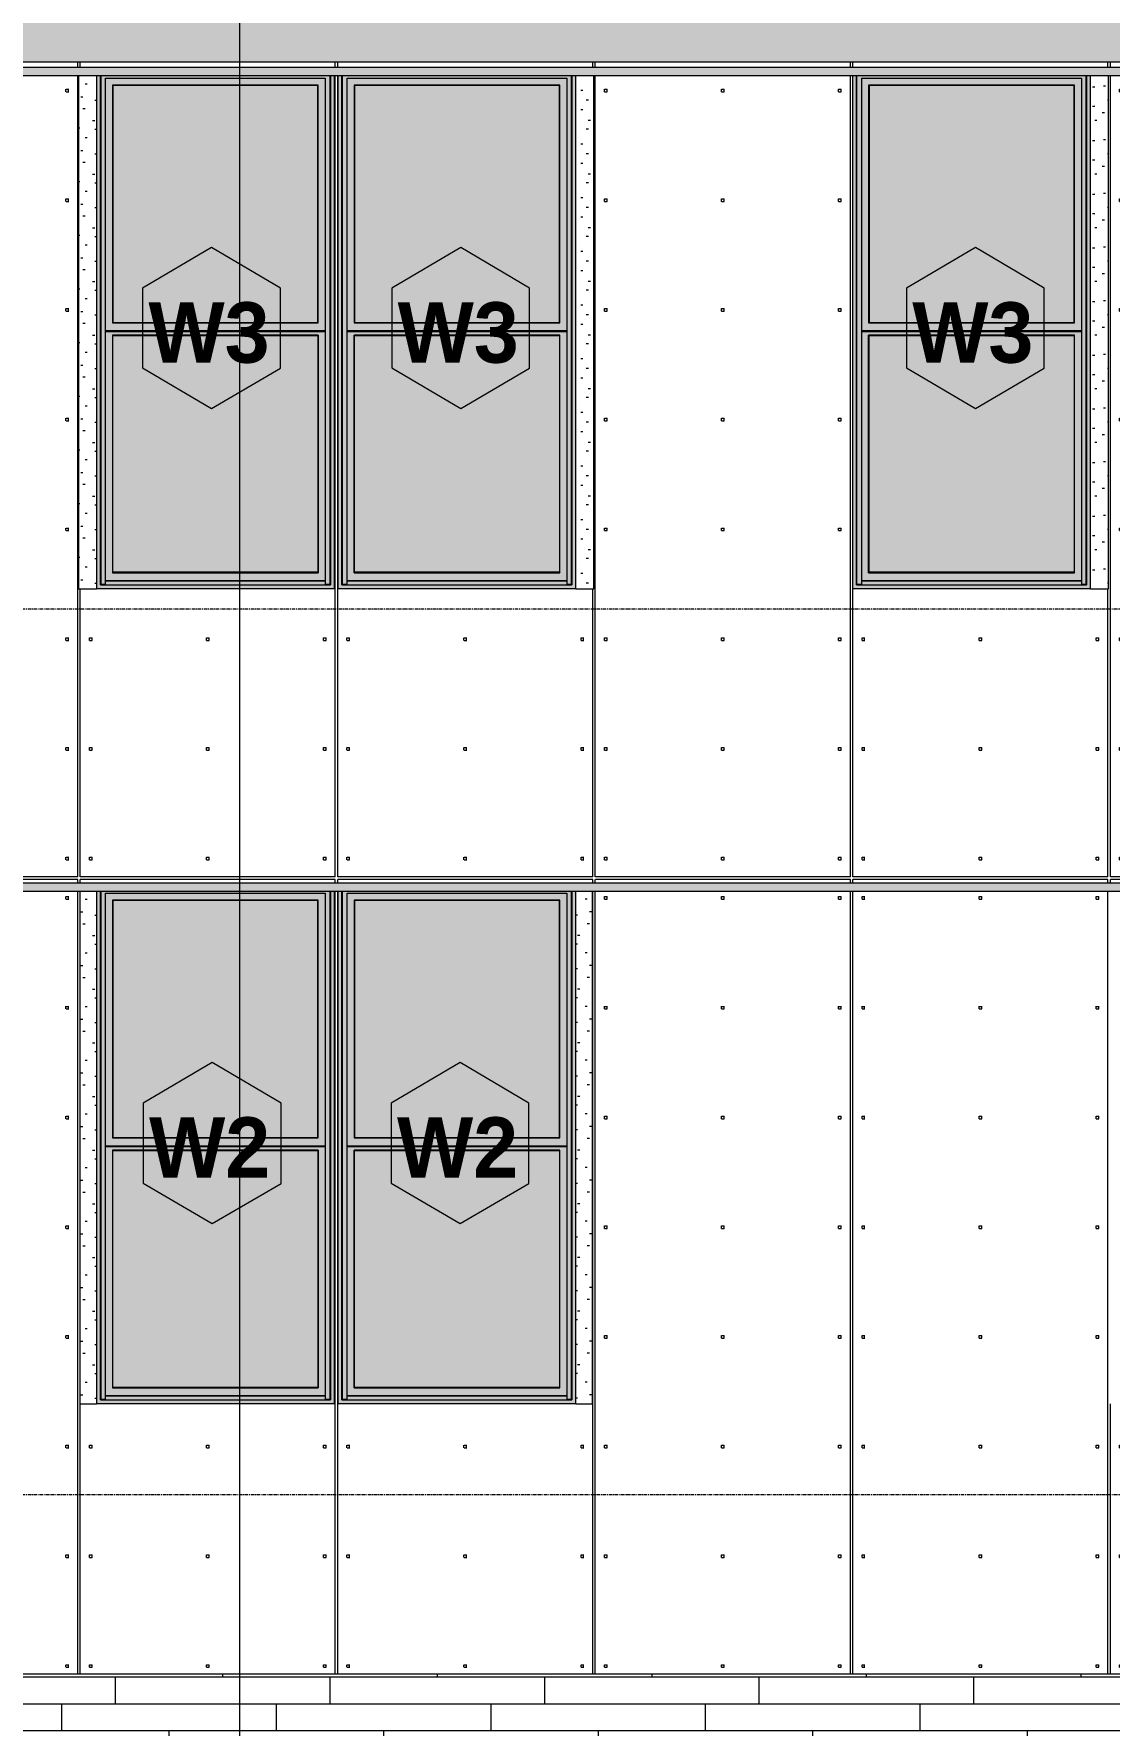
# Model space of a CAD drawing. Header units: inches. Extents: x -4168 to 4202, y -264 to 629.
# Drawn here: x 635.5 to 795.9, y 101.6 to 353.7 of the extents above; entities that cross this region are included whole.
import ezdxf

# ---------------------------------------------------------------- set-up
doc = ezdxf.new("R2010")
doc.units = ezdxf.units.IN
doc.header["$MEASUREMENT"] = 0
doc.linetypes.add('Grid Line 1_2_', pattern=[0.875, 0.5, -0.125, 0.125, -0.125])
for name, color, linetype, lineweight in [('A-FLOR-LEVL-1', 51, 'Grid Line 1_2_', 9), ('A-GLAZ-1', 151, 'Continuous', 9), ('A-GLAZ-2', 57, 'Continuous', 9), ('A-GLAZ-IDEN', 152, 'Continuous', 9), ('A-WALL-3', 113, 'Continuous', 9), ('A-WALL-PATT-3', 111, 'Continuous', 9), ('G-ANNO-SYMB', 111, 'Continuous', 9)]:
    doc.layers.add(name, color=color, linetype=linetype, lineweight=lineweight)
doc.styles.add('Century Gothic_B', font='GOTHICB.TTF', dxfattribs={"height": 9})

# ---------------------------------------------------------------- blocks, each defined once
blk = doc.blocks.new('Basic Wall _ EXT - FIBER CEMENT - LARGE - ___-2505163-BUILDING ELEVATION - SOUTH')
at = {"layer": 'A-WALL-3'}
for points in [[(12117.41, 227.19), (12118.84, 227.19), (12117.9, 227.25), (11247.89, 227.25), (11247.14, 227.19), (12117.12, 227.19)], [(12117.41, 225.94), (12118.84, 225.94), (12118.84, 227.19), (11247.14, 227.19), (11247.14, 225.94), (12117.12, 225.94)]]:
    blk.add_hatch(color=256, dxfattribs=at).paths.add_polyline_path(points, flags=0)
for p, q in [((11247.14, 227.19), (12118.84, 227.19)), ((11247.14, 225.94), (12118.84, 225.94))]:
    blk.add_line(p, q, dxfattribs=at)
blk = doc.blocks.new('Basic Wall _ EXT - FIBER CEMENT - LARGE - ___-2162456-BUILDING ELEVATION - SOUTH')
at = {"layer": 'A-WALL-3'}
for points in [[(11702.38, 348.75), (12118.84, 348.75), (12118.09, 348.82), (11247.89, 348.82), (11247.14, 348.75), (11688.6, 348.75)], [(11661.14, 347.5), (12118.84, 347.5), (12118.84, 348.75), (11247.14, 348.75), (11247.14, 347.5), (11659.17, 347.5)]]:
    blk.add_hatch(color=256, dxfattribs=at).paths.add_polyline_path(points, flags=0)
for p, q in [((11247.14, 348.75), (12118.84, 348.75)), ((11247.14, 347.5), (12118.84, 347.5))]:
    blk.add_line(p, q, dxfattribs=at)
blk = doc.blocks.new('Window-Double_Hung-Marvin-Essential - ESDH3066 - 3rd floor-V160-BUILDING ELEVATION - SOUTH')
at = {"layer": 'A-GLAZ-1'}
for points in [[(11624.55, 271), (11625.14, 271), (11625.13, 347.5), (11624.55, 347.5), (11624.52, 271.59), (11590.23, 271.59), (11590.23, 347.5), (11589.64, 347.5), (11589.64, 271), (11624.52, 271)], [(11590.23, 271.59), (11590.31, 271.67), (11590.31, 347.5), (11590.23, 347.5), (11590.23, 271.67)], [(11590.31, 271.67), (11591.01, 271.67), (11591.01, 347.13), (11623.76, 347.13), (11623.76, 271.67), (11624.47, 271.67), (11624.47, 347.5), (11590.31, 347.5), (11590.31, 271.67)], [(11592.11, 346.03), (11622.67, 346.03), (11622.67, 346.09), (11592.05, 346.09)], [(11592.05, 310.66), (11592.11, 310.72), (11592.11, 346.03), (11592.05, 346.03), (11592.05, 310.72)], [(11622.67, 310.72), (11622.67, 346.03), (11592.11, 346.03), (11592.11, 310.72), (11619.59, 310.72)], [(11622.73, 310.66), (11622.73, 346.09), (11622.67, 346.03), (11622.67, 310.72)], [(11624.55, 271.59), (11624.52, 347.5), (11624.47, 347.5), (11624.47, 271.67), (11624.52, 271.62)], [(11609.74, 310.66), (11622.73, 310.66), (11622.67, 310.72), (11592.11, 310.72), (11592.11, 310.66)], [(11609.74, 309.31), (11623.76, 309.31), (11623.76, 309.44), (11591.01, 309.44), (11591.01, 309.31), (11604.2, 309.31)], [(11592.11, 308.78), (11622.67, 308.78), (11622.67, 308.84), (11592.05, 308.84)], [(11592.05, 273.41), (11592.11, 273.47), (11592.11, 308.78), (11592.05, 308.78), (11592.05, 273.47)], [(11622.67, 273.47), (11622.67, 308.78), (11592.11, 308.78), (11592.11, 273.47), (11619.59, 273.47)], [(11622.73, 273.41), (11622.73, 308.84), (11622.67, 308.78), (11622.67, 273.47)], [(11622.73, 273.41), (11622.67, 273.47), (11592.11, 273.47), (11592.11, 273.41), (11622.67, 273.41)], [(11624.55, 271.59), (11624.52, 271.62), (11624.47, 271.67), (11623.76, 271.69), (11623.76, 272.16), (11591.01, 272.16), (11591.01, 271.67), (11590.31, 271.67), (11590.23, 271.59), (11624.52, 271.59)], [(11590.23, 271.59), (11590.23, 271.59), (11590.23, 271.67)]]:
    blk.add_hatch(color=256, dxfattribs=at).paths.add_polyline_path(points, flags=0)
h = blk.add_hatch(color=256, dxfattribs=at)
h.paths.add_polyline_path([(11623.33, 309.44), (11623.76, 309.44), (11623.76, 347.13), (11591.01, 347.13), (11591.01, 309.44), (11623.17, 309.44)], flags=0)
h.paths.add_polyline_path([(11622.73, 310.66), (11592.05, 310.66), (11592.05, 346.09), (11622.73, 346.09), (11622.73, 311.61)], flags=0)
h = blk.add_hatch(color=256, dxfattribs=at)
h.paths.add_polyline_path([(11623.17, 272.19), (11623.76, 272.19), (11623.76, 309.31), (11591.01, 309.28), (11591.01, 272.19), (11622.73, 272.19)], flags=0)
h.paths.add_polyline_path([(11622.73, 273.41), (11592.05, 273.41), (11592.05, 308.84), (11622.73, 308.84), (11622.73, 275.71)], flags=0)
at = {"layer": 'A-GLAZ-2'}
h = blk.add_hatch(dxfattribs=at)
h.set_pattern_fill('FP_129', color=256, style=0, pattern_type=2)
h.set_pattern_definition([(0, (11625.708, 252.66), (0, 8), [0.33, -7.67]), (0, (11628.268, 252.82), (0, 8), [0.33, -7.67]), (0, (11626.828, 254.58), (0, 8), [0.33, -7.67]), (0, (11628.588, 255.86), (0, 8), [0.33, -7.67]), (0, (11626.508, 256.34), (0, 8), [0.33, -7.67]), (0, (11627.148, 258.26), (0, 8), [0.33, -7.67]), (0, (11626.028, 259.7), (0, 8), [0.33, -7.67]), (0, (11628.588, 259.54), (0, 8), [0.33, -7.67]), (0, (11630.508, 259.86), (0, 8), [0.33, -7.67]), (0, (11631.468, 257.94), (0, 8), [0.33, -7.67]), (0, (11633.068, 257.78), (0, 8), [0.33, -7.67]), (0, (11633.068, 254.9), (0, 8), [0.33, -7.67]), (0, (11631.628, 253.94), (0, 8), [0.33, -7.67]), (0, (11629.388, 254.42), (0, 8), [0.33, -7.67]), (0, (11630.828, 255.86), (0, 8), [0.33, -7.67]), (0, (11629.388, 257.3), (0, 8), [0.33, -7.67]), (0, (11632.748, 252.82), (0, 8), [0.33, -7.67])])
h.paths.add_polyline_path([(11586.99, 271), (11589.64, 271), (11589.64, 347.5), (11586.99, 347.5), (11586.99, 271.59)], flags=0)
at = {"layer": 'A-GLAZ-1'}
for p, q in [((11586.99, 347.5), (11586.99, 271)), ((11589.64, 347.5), (11589.64, 271)), ((11590.23, 271.59), (11590.23, 347.5)), ((11590.31, 347.5), (11590.31, 271.67)), ((11591.01, 347.13), (11623.76, 347.13)), ((11591.01, 271.67), (11591.01, 347.13)), ((11592.11, 346.03), (11592.05, 346.09)), ((11592.05, 346.09), (11592.05, 310.66)), ((11622.73, 346.09), (11592.05, 346.09)), ((11592.11, 346.03), (11592.11, 310.72)), ((11622.67, 346.03), (11592.11, 346.03)), ((11622.67, 346.03), (11622.73, 346.09)), ((11622.67, 310.72), (11622.67, 346.03)), ((11622.73, 310.66), (11622.73, 346.09)), ((11623.76, 347.13), (11623.76, 271.67)), ((11624.47, 347.5), (11624.47, 271.67)), ((11624.55, 347.5), (11624.55, 271.59)), ((11625.14, 271), (11625.14, 347.5)), ((11592.11, 310.72), (11592.05, 310.66)), ((11592.05, 310.66), (11622.73, 310.66)), ((11592.11, 310.72), (11622.67, 310.72)), ((11622.73, 310.66), (11622.67, 310.72)), ((11623.76, 309.44), (11591.01, 309.44)), ((11623.76, 309.31), (11591.01, 309.31)), ((11622.73, 308.84), (11592.05, 308.84)), ((11592.05, 308.84), (11592.11, 308.78)), ((11592.05, 308.84), (11592.05, 273.41)), ((11592.11, 308.78), (11622.67, 308.78)), ((11592.11, 273.47), (11592.11, 308.78)), ((11622.67, 308.78), (11622.73, 308.84)), ((11622.67, 308.78), (11622.67, 273.47)), ((11622.73, 308.84), (11622.73, 273.41)), ((11592.05, 273.41), (11592.11, 273.47)), ((11592.05, 273.41), (11622.73, 273.41)), ((11622.67, 273.47), (11592.11, 273.47)), ((11622.73, 273.41), (11622.67, 273.47)), ((11586.99, 271), (11589.64, 271)), ((11625.14, 271), (11589.64, 271)), ((11590.31, 271.67), (11590.23, 271.59)), ((11590.23, 271.59), (11624.55, 271.59)), ((11591.01, 271.67), (11590.31, 271.67)), ((11623.76, 272.19), (11591.01, 272.19)), ((11623.76, 272.16), (11591.01, 272.16)), ((11624.47, 271.67), (11623.76, 271.67)), ((11624.55, 271.59), (11624.47, 271.67))]:
    blk.add_line(p, q, dxfattribs=at)
blk = doc.blocks.new('Window-Double_Hung-Marvin-Essential - ESDH3066 - 2nd Floor-V161-BUILDING ELEVATION - SOUTH')
at = {"layer": 'A-GLAZ-1'}
for points in [[(11589.64, 149.5), (11625.14, 149.5), (11625.13, 225.94), (11624.55, 225.94), (11624.52, 150.09), (11590.23, 150.09), (11590.23, 225.94), (11589.64, 225.94), (11589.64, 168.02)], [(11590.23, 150.09), (11590.31, 150.17), (11590.31, 225.94), (11590.23, 225.94), (11590.23, 150.17)], [(11590.31, 150.17), (11591.01, 150.17), (11591.01, 225.63), (11623.76, 225.63), (11623.76, 150.17), (11624.47, 150.17), (11624.47, 225.94), (11590.31, 225.94), (11590.31, 150.17)], [(11592.11, 224.53), (11622.67, 224.53), (11622.67, 224.59), (11592.05, 224.59)], [(11592.05, 189.16), (11592.11, 189.22), (11592.11, 224.53), (11592.05, 224.53), (11592.05, 189.22)], [(11622.67, 189.22), (11622.67, 224.53), (11592.11, 224.53), (11592.11, 189.22), (11619.59, 189.22)], [(11622.73, 189.16), (11622.73, 224.59), (11622.67, 224.53), (11622.67, 189.22)], [(11624.55, 150.09), (11624.52, 225.94), (11624.47, 225.94), (11624.47, 150.17), (11624.52, 150.12)], [(11609.74, 189.16), (11622.73, 189.16), (11622.67, 189.22), (11592.11, 189.22), (11592.11, 189.16)], [(11609.74, 187.81), (11623.76, 187.81), (11623.76, 187.94), (11591.01, 187.94), (11591.01, 187.81), (11604.2, 187.81)], [(11592.11, 187.28), (11622.67, 187.28), (11622.67, 187.34), (11592.05, 187.34)], [(11592.05, 151.91), (11592.11, 151.97), (11592.11, 187.28), (11592.05, 187.28), (11592.05, 151.97)], [(11609.74, 151.97), (11622.67, 151.97), (11622.67, 187.28), (11592.11, 187.28), (11592.11, 151.97)], [(11622.73, 151.91), (11622.73, 187.34), (11622.67, 187.28), (11622.67, 151.97)], [(11592.11, 151.91), (11622.73, 151.91), (11622.67, 151.97), (11592.11, 151.97), (11592.05, 151.91)], [(11624.55, 150.09), (11624.52, 150.12), (11624.47, 150.17), (11623.76, 150.19), (11623.76, 150.66), (11591.01, 150.66), (11591.01, 150.17), (11590.31, 150.17), (11590.23, 150.09), (11624.52, 150.09)]]:
    blk.add_hatch(color=256, dxfattribs=at).paths.add_polyline_path(points, flags=0)
h = blk.add_hatch(color=256, dxfattribs=at)
h.paths.add_polyline_path([(11623.76, 187.94), (11623.76, 225.63), (11591.01, 225.63), (11591.01, 187.94), (11623.33, 187.94)], flags=0)
h.paths.add_polyline_path([(11619.59, 189.16), (11592.05, 189.16), (11592.05, 224.59), (11622.73, 224.59), (11622.73, 189.16)], flags=0)
h = blk.add_hatch(color=256, dxfattribs=at)
h.paths.add_polyline_path([(11619.59, 150.69), (11623.76, 150.69), (11623.76, 187.81), (11591.01, 187.78), (11591.01, 150.69), (11609.74, 150.69)], flags=0)
h.paths.add_polyline_path([(11592.05, 151.91), (11592.05, 187.34), (11622.73, 187.34), (11622.73, 151.91), (11609.74, 151.91)], flags=0)
h = blk.add_hatch(color=256, dxfattribs=at)
h.paths.add_polyline_path([(11624.55, 150.09), (11624.55, 150.09), (11624.55, 150.09)], flags=0)
h.paths.add_polyline_path([(11590.23, 150.09), (11590.23, 150.09), (11590.23, 150.17)], flags=0)
at = {"layer": 'A-GLAZ-2'}
h = blk.add_hatch(dxfattribs=at)
h.set_pattern_fill('FP_130', color=256, style=0, pattern_type=2)
h.set_pattern_definition([(0, (11625.708, 131.16), (0, 8), [0.33, -7.67]), (0, (11628.268, 131.32), (0, 8), [0.33, -7.67]), (0, (11626.828, 133.08), (0, 8), [0.33, -7.67]), (0, (11628.588, 134.36), (0, 8), [0.33, -7.67]), (0, (11626.508, 134.84), (0, 8), [0.33, -7.67]), (0, (11627.148, 136.76), (0, 8), [0.33, -7.67]), (0, (11626.028, 138.2), (0, 8), [0.33, -7.67]), (0, (11628.588, 138.04), (0, 8), [0.33, -7.67]), (0, (11630.508, 138.36), (0, 8), [0.33, -7.67]), (0, (11631.468, 136.44), (0, 8), [0.33, -7.67]), (0, (11633.068, 136.28), (0, 8), [0.33, -7.67]), (0, (11633.068, 133.4), (0, 8), [0.33, -7.67]), (0, (11631.628, 132.44), (0, 8), [0.33, -7.67]), (0, (11629.388, 132.92), (0, 8), [0.33, -7.67]), (0, (11630.828, 134.36), (0, 8), [0.33, -7.67]), (0, (11629.388, 135.8), (0, 8), [0.33, -7.67]), (0, (11632.748, 131.32), (0, 8), [0.33, -7.67])])
h.paths.add_polyline_path([(11589.64, 149.5), (11589.64, 225.94), (11587.18, 225.94), (11587.18, 149.5)], flags=0)
at = {"layer": 'A-GLAZ-1'}
for p, q in [((11587.18, 225.94), (11587.18, 149.5)), ((11589.64, 225.94), (11589.64, 149.5)), ((11590.23, 150.09), (11590.23, 225.94)), ((11590.31, 225.94), (11590.31, 150.17)), ((11591.01, 225.63), (11623.76, 225.63)), ((11591.01, 150.17), (11591.01, 225.63)), ((11592.11, 224.53), (11592.05, 224.59)), ((11592.05, 224.59), (11592.05, 189.16)), ((11622.73, 224.59), (11592.05, 224.59)), ((11592.11, 224.53), (11592.11, 189.22)), ((11622.67, 224.53), (11592.11, 224.53)), ((11622.67, 224.53), (11622.73, 224.59)), ((11622.67, 189.22), (11622.67, 224.53)), ((11622.73, 189.16), (11622.73, 224.59)), ((11623.76, 225.63), (11623.76, 150.17)), ((11624.47, 225.94), (11624.47, 150.17)), ((11624.55, 225.94), (11624.55, 150.09)), ((11625.14, 149.5), (11625.14, 225.94)), ((11592.11, 189.22), (11592.05, 189.16)), ((11592.05, 189.16), (11622.73, 189.16)), ((11592.11, 189.22), (11622.67, 189.22)), ((11622.73, 189.16), (11622.67, 189.22)), ((11623.76, 187.94), (11591.01, 187.94)), ((11623.76, 187.81), (11591.01, 187.81)), ((11622.73, 187.34), (11592.05, 187.34)), ((11592.05, 187.34), (11592.11, 187.28)), ((11592.05, 187.34), (11592.05, 151.91)), ((11592.11, 187.28), (11622.67, 187.28)), ((11592.11, 151.97), (11592.11, 187.28)), ((11622.67, 187.28), (11622.73, 187.34)), ((11622.67, 187.28), (11622.67, 151.97)), ((11622.73, 187.34), (11622.73, 151.91)), ((11592.05, 151.91), (11592.11, 151.97)), ((11592.05, 151.91), (11622.73, 151.91)), ((11622.67, 151.97), (11592.11, 151.97)), ((11622.73, 151.91), (11622.67, 151.97)), ((11587.18, 149.5), (11589.64, 149.5)), ((11625.14, 149.5), (11589.64, 149.5)), ((11590.31, 150.17), (11590.23, 150.09)), ((11590.23, 150.09), (11624.55, 150.09)), ((11591.01, 150.17), (11590.31, 150.17)), ((11623.76, 150.69), (11591.01, 150.69)), ((11623.76, 150.66), (11591.01, 150.66)), ((11624.47, 150.17), (11623.76, 150.17)), ((11624.55, 150.09), (11624.47, 150.17))]:
    blk.add_line(p, q, dxfattribs=at)
blk = doc.blocks.new('Window-Double_Hung-Marvin-Essential - ESDH3066 - 3rd floor-3357212-BUILDING ELEVATION - SOUTH')
at = {"layer": 'A-GLAZ-1'}
for points in [[(10698.73, 271), (10701.14, 271), (10701.13, 347.5), (10700.55, 347.5), (10700.55, 271.59), (10666.23, 271.59), (10666.23, 347.5), (10665.64, 347.5), (10665.64, 271), (10692.97, 271)], [(10666.23, 271.59), (10666.31, 271.67), (10666.31, 347.5), (10666.23, 347.5), (10666.23, 271.67)], [(10666.31, 271.67), (10667.02, 271.67), (10667.02, 347.13), (10699.77, 347.13), (10699.77, 271.67), (10700.47, 271.67), (10700.47, 347.5), (10666.31, 347.5), (10666.31, 271.67)], [(10668.32, 346.03), (10698.67, 346.03), (10698.67, 346.09), (10668.05, 346.09), (10668.11, 346.03)], [(10668.05, 310.66), (10668.11, 310.72), (10668.11, 346.03), (10668.05, 346.03), (10668.05, 310.72)], [(10698.67, 310.72), (10698.67, 346.03), (10668.11, 346.03), (10668.11, 310.72), (10683.11, 310.72)], [(10698.73, 310.66), (10698.73, 346.09), (10698.67, 346.03), (10698.67, 310.72)], [(10700.55, 271.59), (10700.55, 347.5), (10700.47, 347.5), (10700.47, 271.67), (10700.55, 271.59)], [(10698.73, 310.66), (10698.67, 310.72), (10668.11, 310.72), (10668.11, 310.66), (10698.67, 310.66)], [(10699.17, 309.31), (10699.77, 309.31), (10699.77, 309.44), (10667.02, 309.44), (10667.02, 309.31), (10698.73, 309.31)], [(10698.67, 308.78), (10698.67, 308.84), (10668.05, 308.84), (10668.11, 308.78), (10683.11, 308.78)], [(10668.05, 273.41), (10668.11, 273.47), (10668.11, 308.78), (10668.05, 308.78), (10668.05, 273.47)], [(10668.11, 273.47), (10698.67, 273.47), (10698.67, 308.78), (10668.11, 308.78), (10668.11, 275.71)], [(10698.73, 273.41), (10698.73, 308.84), (10698.67, 308.78), (10698.67, 273.47)], [(10668.05, 273.41), (10698.73, 273.41), (10698.67, 273.47), (10668.11, 273.47)], [(10673.25, 271.59), (10700.55, 271.59), (10700.47, 271.67), (10699.77, 271.69), (10699.77, 272.16), (10667.02, 272.15), (10667.02, 271.67), (10666.31, 271.67), (10666.23, 271.59), (10668.32, 271.59)], [(10666.23, 271.59), (10666.23, 271.59), (10666.23, 271.67)]]:
    blk.add_hatch(color=256, dxfattribs=at).paths.add_polyline_path(points, flags=0)
h = blk.add_hatch(color=256, dxfattribs=at)
h.paths.add_polyline_path([(10667.02, 309.44), (10699.77, 309.44), (10699.77, 347.13), (10667.02, 347.13), (10667.02, 309.62)], flags=0)
h.paths.add_polyline_path([(10668.05, 310.66), (10668.05, 346.09), (10698.73, 346.09), (10698.73, 310.66), (10668.32, 310.66)], flags=0)
h = blk.add_hatch(color=256, dxfattribs=at)
h.paths.add_polyline_path([(10699.17, 272.19), (10699.77, 272.19), (10699.77, 309.31), (10667.02, 309.28), (10667.02, 272.19), (10698.73, 272.19)], flags=0)
h.paths.add_polyline_path([(10668.05, 273.41), (10668.05, 308.84), (10698.73, 308.84), (10698.73, 273.41), (10668.32, 273.41)], flags=0)
at = {"layer": 'A-GLAZ-2'}
h = blk.add_hatch(dxfattribs=at)
h.set_pattern_fill('FP_91', color=256, style=0, pattern_type=2)
h.set_pattern_definition([(180, (10665.071, 252.66), (1e-15, 8), [0.33, -7.67]), (180, (10662.511, 252.82), (1e-15, 8), [0.33, -7.67]), (180, (10663.951, 254.58), (1e-15, 8), [0.33, -7.67]), (180, (10662.191, 255.86), (1e-15, 8), [0.33, -7.67]), (180, (10664.271, 256.34), (1e-15, 8), [0.33, -7.67]), (180, (10663.631, 258.26), (1e-15, 8), [0.33, -7.67]), (180, (10664.751, 259.7), (1e-15, 8), [0.33, -7.67]), (180, (10662.191, 259.54), (1e-15, 8), [0.33, -7.67]), (180, (10660.271, 259.86), (1e-15, 8), [0.33, -7.67]), (180, (10659.311, 257.94), (1e-15, 8), [0.33, -7.67]), (180, (10657.711, 257.78), (1e-15, 8), [0.33, -7.67]), (180, (10657.711, 254.9), (1e-15, 8), [0.33, -7.67]), (180, (10659.151, 253.94), (1e-15, 8), [0.33, -7.67]), (180, (10661.391, 254.42), (1e-15, 8), [0.33, -7.67]), (180, (10659.951, 255.86), (1e-15, 8), [0.33, -7.67]), (180, (10661.391, 257.3), (1e-15, 8), [0.33, -7.67]), (180, (10658.031, 252.82), (1e-15, 8), [0.33, -7.67])])
h.paths.add_polyline_path([(10702.83, 271), (10703.79, 271), (10703.79, 347.5), (10701.14, 347.5), (10701.14, 271)], flags=0)
at = {"layer": 'A-GLAZ-1'}
for p, q in [((10665.64, 347.5), (10665.64, 271)), ((10666.23, 271.59), (10666.23, 347.5)), ((10666.31, 271.67), (10666.31, 347.5)), ((10667.02, 271.67), (10667.02, 347.13)), ((10667.02, 347.13), (10699.77, 347.13)), ((10668.05, 346.09), (10668.11, 346.03)), ((10668.05, 346.09), (10668.05, 310.66)), ((10698.73, 346.09), (10668.05, 346.09)), ((10698.67, 346.03), (10668.11, 346.03)), ((10668.11, 346.03), (10668.11, 310.72)), ((10698.73, 346.09), (10698.67, 346.03)), ((10698.67, 310.72), (10698.67, 346.03)), ((10698.73, 310.66), (10698.73, 346.09)), ((10699.77, 347.13), (10699.77, 271.67)), ((10700.47, 271.67), (10700.47, 347.5)), ((10700.55, 347.5), (10700.55, 271.59)), ((10701.14, 271), (10701.14, 347.5)), ((10703.79, 271), (10703.79, 347.5)), ((10668.11, 310.72), (10668.05, 310.66)), ((10668.05, 310.66), (10698.73, 310.66)), ((10668.11, 310.72), (10698.67, 310.72)), ((10698.73, 310.66), (10698.67, 310.72)), ((10699.77, 309.44), (10667.02, 309.44)), ((10699.77, 309.31), (10667.02, 309.31)), ((10698.73, 308.84), (10668.05, 308.84)), ((10668.05, 308.84), (10668.11, 308.78)), ((10668.05, 273.41), (10668.05, 308.84)), ((10668.11, 308.78), (10698.67, 308.78)), ((10668.11, 273.47), (10668.11, 308.78)), ((10698.67, 308.78), (10698.73, 308.84)), ((10698.67, 308.78), (10698.67, 273.47)), ((10698.73, 273.41), (10698.73, 308.84)), ((10668.11, 273.47), (10668.05, 273.41)), ((10668.05, 273.41), (10698.73, 273.41)), ((10698.67, 273.47), (10668.11, 273.47)), ((10698.67, 273.47), (10698.73, 273.41)), ((10701.14, 271), (10665.64, 271)), ((10666.31, 271.67), (10666.23, 271.59)), ((10666.23, 271.59), (10700.55, 271.59)), ((10667.02, 271.67), (10666.31, 271.67)), ((10699.77, 272.19), (10667.02, 272.19)), ((10699.77, 272.16), (10667.02, 272.16)), ((10700.47, 271.67), (10699.77, 271.67)), ((10700.55, 271.59), (10700.47, 271.67)), ((10701.14, 271), (10703.79, 271))]:
    blk.add_line(p, q, dxfattribs=at)
blk = doc.blocks.new('Window-Double_Hung-Marvin-Essential - ESDH3066 - 2nd Floor-3357213-BUILDING ELEVATION - SOUTH')
at = {"layer": 'A-GLAZ-1'}
for points in [[(11314.87, 149.5), (11315.54, 149.5), (11315.53, 225.94), (11314.95, 225.94), (11314.95, 150.09), (11280.63, 150.09), (11280.63, 225.94), (11280.04, 225.94), (11280.04, 149.5), (11314.51, 149.5)], [(11280.63, 150.09), (11280.71, 150.17), (11280.71, 225.94), (11280.63, 225.94), (11280.63, 150.17)], [(11314.87, 150.17), (11314.87, 225.94), (11280.71, 225.94), (11280.71, 150.17), (11281.42, 150.17), (11281.42, 225.63), (11314.17, 225.63), (11314.17, 150.17), (11314.51, 150.17)], [(11313.07, 224.53), (11313.07, 224.59), (11282.45, 224.59), (11282.51, 224.53), (11294.29, 224.53)], [(11282.45, 189.16), (11282.51, 189.22), (11282.51, 224.53), (11282.45, 224.53), (11282.45, 189.22)], [(11313.07, 189.22), (11313.07, 224.53), (11282.51, 224.53), (11282.51, 189.22), (11294.29, 189.22)], [(11313.13, 189.16), (11313.13, 224.59), (11313.07, 224.53), (11313.07, 189.22)], [(11314.95, 150.09), (11314.95, 225.94), (11314.87, 225.94), (11314.87, 150.17), (11314.95, 150.09)], [(11313.13, 189.16), (11313.07, 189.22), (11282.51, 189.22), (11282.51, 189.16), (11313.07, 189.16)], [(11313.57, 187.81), (11314.17, 187.81), (11314.17, 187.94), (11281.42, 187.94), (11281.42, 187.81), (11313.13, 187.81)], [(11294.29, 187.28), (11313.07, 187.28), (11313.07, 187.34), (11282.45, 187.34), (11282.51, 187.28)], [(11282.45, 151.91), (11282.51, 151.97), (11282.51, 187.28), (11282.45, 187.28), (11282.45, 151.97)], [(11294.29, 151.97), (11313.07, 151.97), (11313.07, 187.28), (11282.51, 187.28), (11282.51, 151.97)], [(11313.13, 151.91), (11313.13, 187.34), (11313.07, 187.28), (11313.07, 151.97)], [(11313.07, 151.91), (11313.13, 151.91), (11313.07, 151.97), (11282.51, 151.97), (11282.51, 151.91), (11294.29, 151.91)], [(11314.51, 150.09), (11314.95, 150.09), (11314.87, 150.17), (11314.17, 150.19), (11314.17, 150.66), (11281.42, 150.65), (11281.42, 150.17), (11280.71, 150.17), (11280.63, 150.09), (11314.17, 150.09)], [(11280.63, 150.09), (11280.63, 150.09), (11280.63, 150.17)]]:
    blk.add_hatch(color=256, dxfattribs=at).paths.add_polyline_path(points, flags=0)
h = blk.add_hatch(color=256, dxfattribs=at)
h.paths.add_polyline_path([(11281.42, 187.94), (11314.17, 187.94), (11314.17, 225.63), (11281.42, 225.63), (11281.42, 188.12)], flags=0)
h.paths.add_polyline_path([(11313.13, 189.16), (11282.45, 189.16), (11282.45, 224.59), (11313.13, 224.59), (11313.13, 191.96)], flags=0)
h = blk.add_hatch(color=256, dxfattribs=at)
h.paths.add_polyline_path([(11294.29, 150.69), (11314.17, 150.69), (11314.17, 187.81), (11281.42, 187.78), (11281.42, 150.69), (11282.45, 150.69)], flags=0)
h.paths.add_polyline_path([(11294.29, 151.91), (11282.45, 151.91), (11282.45, 187.34), (11313.13, 187.34), (11313.13, 151.91)], flags=0)
at = {"layer": 'A-GLAZ-2'}
h = blk.add_hatch(dxfattribs=at)
h.set_pattern_fill('FP_88', color=256, style=0, pattern_type=2)
h.set_pattern_definition([(180, (11279.471, 131.16), (1e-15, 8), [0.33, -7.67]), (180, (11276.911, 131.32), (1e-15, 8), [0.33, -7.67]), (180, (11278.351, 133.08), (1e-15, 8), [0.33, -7.67]), (180, (11276.591, 134.36), (1e-15, 8), [0.33, -7.67]), (180, (11278.671, 134.84), (1e-15, 8), [0.33, -7.67]), (180, (11278.031, 136.76), (1e-15, 8), [0.33, -7.67]), (180, (11279.151, 138.2), (1e-15, 8), [0.33, -7.67]), (180, (11276.591, 138.04), (1e-15, 8), [0.33, -7.67]), (180, (11274.671, 138.36), (1e-15, 8), [0.33, -7.67]), (180, (11273.711, 136.44), (1e-15, 8), [0.33, -7.67]), (180, (11272.111, 136.28), (1e-15, 8), [0.33, -7.67]), (180, (11272.111, 133.4), (1e-15, 8), [0.33, -7.67]), (180, (11273.551, 132.44), (1e-15, 8), [0.33, -7.67]), (180, (11275.791, 132.92), (1e-15, 8), [0.33, -7.67]), (180, (11274.351, 134.36), (1e-15, 8), [0.33, -7.67]), (180, (11275.791, 135.8), (1e-15, 8), [0.33, -7.67]), (180, (11272.431, 131.32), (1e-15, 8), [0.33, -7.67])])
h.paths.add_polyline_path([(11315.54, 149.5), (11318, 149.5), (11318, 225.94), (11315.54, 225.94), (11315.54, 150.09)], flags=0)
at = {"layer": 'A-GLAZ-1'}
for p, q in [((11280.04, 225.94), (11280.04, 149.5)), ((11280.63, 150.09), (11280.63, 225.94)), ((11280.71, 150.17), (11280.71, 225.94)), ((11281.42, 150.17), (11281.42, 225.63)), ((11281.42, 225.63), (11314.17, 225.63)), ((11282.45, 224.59), (11282.51, 224.53)), ((11282.45, 224.59), (11282.45, 189.16)), ((11313.13, 224.59), (11282.45, 224.59)), ((11313.07, 224.53), (11282.51, 224.53)), ((11282.51, 224.53), (11282.51, 189.22)), ((11313.13, 224.59), (11313.07, 224.53)), ((11313.07, 189.22), (11313.07, 224.53)), ((11313.13, 189.16), (11313.13, 224.59)), ((11314.17, 225.63), (11314.17, 150.17)), ((11314.87, 150.17), (11314.87, 225.94)), ((11314.95, 225.94), (11314.95, 150.09)), ((11315.54, 149.5), (11315.54, 225.94)), ((11318, 149.5), (11318, 225.94)), ((11282.51, 189.22), (11282.45, 189.16)), ((11282.45, 189.16), (11313.13, 189.16)), ((11282.51, 189.22), (11313.07, 189.22)), ((11313.13, 189.16), (11313.07, 189.22)), ((11314.17, 187.94), (11281.42, 187.94)), ((11314.17, 187.81), (11281.42, 187.81)), ((11313.13, 187.34), (11282.45, 187.34)), ((11282.45, 187.34), (11282.51, 187.28)), ((11282.45, 151.91), (11282.45, 187.34)), ((11282.51, 187.28), (11313.07, 187.28)), ((11282.51, 151.97), (11282.51, 187.28)), ((11313.07, 187.28), (11313.13, 187.34)), ((11313.07, 187.28), (11313.07, 151.97)), ((11313.13, 151.91), (11313.13, 187.34)), ((11282.51, 151.97), (11282.45, 151.91)), ((11282.45, 151.91), (11313.13, 151.91)), ((11313.07, 151.97), (11282.51, 151.97)), ((11313.07, 151.97), (11313.13, 151.91)), ((11315.54, 149.5), (11280.04, 149.5)), ((11280.71, 150.17), (11280.63, 150.09)), ((11280.63, 150.09), (11314.95, 150.09)), ((11281.42, 150.17), (11280.71, 150.17)), ((11314.17, 150.69), (11281.42, 150.69)), ((11314.17, 150.66), (11281.42, 150.66)), ((11314.87, 150.17), (11314.17, 150.17)), ((11314.95, 150.09), (11314.87, 150.17)), ((11315.54, 149.5), (11318, 149.5))]:
    blk.add_line(p, q, dxfattribs=at)
blk = doc.blocks.new('Window Tag - ONE-2920521-BUILDING ELEVATION - SOUTH')
at = {"layer": 'A-GLAZ-IDEN'}
for p, q in [((10069.47, 200.37), (10059.19, 194.32)), ((10079.74, 194.32), (10069.47, 200.37)), ((10059.19, 194.32), (10059.19, 182.43)), ((10079.74, 182.38), (10079.74, 194.32)), ((10059.19, 182.43), (10069.47, 176.37)), ((10069.47, 176.37), (10079.74, 182.38))]:
    blk.add_line(p, q, dxfattribs=at)

msp = doc.modelspace()

# ---------------------------------------------------------------- hatches: boundary and pattern name
at = {"layer": 'A-WALL-PATT-3'}
h = msp.add_hatch(dxfattribs=at)
h.set_pattern_fill('FP_79', color=256, style=0, pattern_type=2)
h.set_pattern_definition([(0, (1181.35, 140.604), (-38.4, 76.8), [0.392, -38.007]), (0, (1181.35, 140.996), (-38.4, 76.8), [0.392, -38.007]), (0, (1181.35, 150.204), (-38.4, 76.8), [0.392, -38.007]), (0, (1181.35, 150.596), (-38.4, 76.8), [0.392, -38.007]), (0, (1181.35, 159.804), (-38.4, 76.8), [0.392, -38.007]), (0, (1181.35, 160.196), (-38.4, 76.8), [0.392, -38.007]), (0, (1181.35, 169.404), (-38.4, 76.8), [0.392, -38.007]), (0, (1181.35, 169.796), (-38.4, 76.8), [0.392, -38.007]), (0, (1181.35, 179.004), (-38.4, 76.8), [0.392, -38.007]), (0, (1181.35, 179.396), (-38.4, 76.8), [0.392, -38.007]), (0, (1181.35, 188.604), (-38.4, 76.8), [0.392, -38.007]), (0, (1181.35, 188.996), (-38.4, 76.8), [0.392, -38.007]), (0, (1181.35, 198.204), (-38.4, 76.8), [0.392, -38.007]), (0, (1181.35, 198.596), (-38.4, 76.8), [0.392, -38.007]), (0, (1181.35, 207.804), (-38.4, 76.8), [0.392, -38.007]), (0, (1181.35, 208.196), (-38.4, 76.8), [0.392, -38.007]), (0, (1216.25, 140.604), (-38.4, 76.8), [0.392, -38.007]), (0, (1216.25, 140.996), (-38.4, 76.8), [0.392, -38.007]), (0, (1216.25, 150.204), (-38.4, 76.8), [0.392, -38.007]), (0, (1216.25, 150.596), (-38.4, 76.8), [0.392, -38.007]), (0, (1216.25, 159.804), (-38.4, 76.8), [0.392, -38.007]), (0, (1216.25, 160.196), (-38.4, 76.8), [0.392, -38.007]), (0, (1216.25, 169.404), (-38.4, 76.8), [0.392, -38.007]), (0, (1216.25, 169.796), (-38.4, 76.8), [0.392, -38.007]), (0, (1216.25, 179.004), (-38.4, 76.8), [0.392, -38.007]), (0, (1216.25, 179.396), (-38.4, 76.8), [0.392, -38.007]), (0, (1216.25, 188.604), (-38.4, 76.8), [0.392, -38.007]), (0, (1216.25, 188.996), (-38.4, 76.8), [0.392, -38.007]), (0, (1216.25, 198.204), (-38.4, 76.8), [0.392, -38.007]), (0, (1216.25, 198.596), (-38.4, 76.8), [0.392, -38.007]), (0, (1216.25, 207.804), (-38.4, 76.8), [0.392, -38.007]), (0, (1216.25, 208.196), (-38.4, 76.8), [0.392, -38.007]), (90, (1179.607, 136), (-38.4, 2e-15), [76.8, 0, 0, 0]), (90, (1179.982, 136), (-38.4, 2e-15), [76.8, 0, 0, 0]), (90, (1181.348, 140.604), (-38.4, 2e-15), [0.392, -76.407]), (90, (1181.348, 150.204), (-38.4, 2e-15), [0.392, -76.407]), (90, (1181.348, 159.804), (-38.4, 2e-15), [0.392, -76.407]), (90, (1181.348, 169.404), (-38.4, 2e-15), [0.392, -76.407]), (90, (1181.348, 179.004), (-38.4, 2e-15), [0.392, -76.407]), (90, (1181.348, 188.604), (-38.4, 2e-15), [0.392, -76.407]), (90, (1181.348, 198.204), (-38.4, 2e-15), [0.392, -76.407]), (90, (1181.348, 207.804), (-38.4, 2e-15), [0.392, -76.407]), (90, (1181.74, 140.604), (-38.4, 2e-15), [0.392, -76.407]), (90, (1181.74, 150.204), (-38.4, 2e-15), [0.392, -76.407]), (90, (1181.74, 159.804), (-38.4, 2e-15), [0.392, -76.407]), (90, (1181.74, 169.404), (-38.4, 2e-15), [0.392, -76.407]), (90, (1181.74, 179.004), (-38.4, 2e-15), [0.392, -76.407]), (90, (1181.74, 188.604), (-38.4, 2e-15), [0.392, -76.407]), (90, (1181.74, 198.204), (-38.4, 2e-15), [0.392, -76.407]), (90, (1181.74, 207.804), (-38.4, 2e-15), [0.392, -76.407]), (90, (1216.248, 140.604), (-38.4, 2e-15), [0.392, -76.407]), (90, (1216.248, 150.204), (-38.4, 2e-15), [0.392, -76.407]), (90, (1216.248, 159.804), (-38.4, 2e-15), [0.392, -76.407]), (90, (1216.248, 169.404), (-38.4, 2e-15), [0.392, -76.407]), (90, (1216.248, 179.004), (-38.4, 2e-15), [0.392, -76.407]), (90, (1216.248, 188.604), (-38.4, 2e-15), [0.392, -76.407]), (90, (1216.248, 198.204), (-38.4, 2e-15), [0.392, -76.407]), (90, (1216.248, 207.804), (-38.4, 2e-15), [0.392, -76.407]), (90, (1216.64, 140.604), (-38.4, 2e-15), [0.392, -76.407]), (90, (1216.64, 150.204), (-38.4, 2e-15), [0.392, -76.407]), (90, (1216.64, 159.804), (-38.4, 2e-15), [0.392, -76.407]), (90, (1216.64, 169.404), (-38.4, 2e-15), [0.392, -76.407]), (90, (1216.64, 179.004), (-38.4, 2e-15), [0.392, -76.407]), (90, (1216.64, 188.604), (-38.4, 2e-15), [0.392, -76.407]), (90, (1216.64, 198.204), (-38.4, 2e-15), [0.392, -76.407]), (90, (1216.64, 207.804), (-38.4, 2e-15), [0.392, -76.407]), (180, (1218.01, 136), (-38.4, 76.8), [38.025, -0.375]), (180, (1218.01, 145.6), (-38.4, 76.8), [38.025, -0.375]), (180, (1218.01, 155.2), (-38.4, 76.8), [38.025, -0.375]), (180, (1218.01, 164.8), (-38.4, 76.8), [38.025, -0.375]), (180, (1218.01, 174.4), (-38.4, 76.8), [38.025, -0.375]), (180, (1218.01, 184), (-38.4, 76.8), [38.025, -0.375]), (180, (1218.01, 193.6), (-38.4, 76.8), [38.025, -0.375]), (180, (1218.01, 203.2), (-38.4, 76.8), [38.025, -0.375])])
h.paths.add_polyline_path([(311.4694, 349.5), (1164.9194, 349.5), (1164.9194, 424.5388), (311.4694, 424.5388), (311.4694, 359.4689)], flags=0)
h = msp.add_hatch(dxfattribs=at)
h.set_pattern_fill('FP_80', color=256, style=0, pattern_type=2)
h.set_pattern_definition([(0, (1181.35, 110.18), (-38.4, 120.375), [0.392, -38.007]), (0, (1181.35, 110.57), (-38.4, 120.375), [0.392, -38.007]), (0, (1181.35, 126.54), (-38.4, 120.375), [0.392, -38.007]), (0, (1181.35, 126.93), (-38.4, 120.375), [0.392, -38.007]), (0, (1181.35, 142.89), (-38.4, 120.375), [0.392, -38.007]), (0, (1181.35, 143.29), (-38.4, 120.375), [0.392, -38.007]), (0, (1181.35, 159.25), (-38.4, 120.375), [0.392, -38.007]), (0, (1181.35, 159.64), (-38.4, 120.375), [0.392, -38.007]), (0, (1181.35, 175.61), (-38.4, 120.375), [0.392, -38.007]), (0, (1181.35, 176), (-38.4, 120.375), [0.392, -38.007]), (0, (1181.35, 191.96), (-38.4, 120.375), [0.392, -38.007]), (0, (1181.35, 192.36), (-38.4, 120.375), [0.392, -38.007]), (0, (1181.35, 208.32), (-38.4, 120.375), [0.392, -38.007]), (0, (1181.35, 208.71), (-38.4, 120.375), [0.392, -38.007]), (0, (1181.35, 224.68), (-38.4, 120.375), [0.392, -38.007]), (0, (1181.35, 225.07), (-38.4, 120.375), [0.392, -38.007]), (0, (1198.8, 110.18), (-38.4, 120.375), [0.392, -38.007]), (0, (1198.8, 110.57), (-38.4, 120.375), [0.392, -38.007]), (0, (1198.8, 126.54), (-38.4, 120.375), [0.392, -38.007]), (0, (1198.8, 126.93), (-38.4, 120.375), [0.392, -38.007]), (0, (1198.8, 142.89), (-38.4, 120.375), [0.392, -38.007]), (0, (1198.8, 143.29), (-38.4, 120.375), [0.392, -38.007]), (0, (1198.8, 159.25), (-38.4, 120.375), [0.392, -38.007]), (0, (1198.8, 159.64), (-38.4, 120.375), [0.392, -38.007]), (0, (1198.8, 175.61), (-38.4, 120.375), [0.392, -38.007]), (0, (1198.8, 176), (-38.4, 120.375), [0.392, -38.007]), (0, (1198.8, 191.96), (-38.4, 120.375), [0.392, -38.007]), (0, (1198.8, 192.36), (-38.4, 120.375), [0.392, -38.007]), (0, (1198.8, 208.32), (-38.4, 120.375), [0.392, -38.007]), (0, (1198.8, 208.71), (-38.4, 120.375), [0.392, -38.007]), (0, (1198.8, 224.68), (-38.4, 120.375), [0.392, -38.007]), (0, (1198.8, 225.07), (-38.4, 120.375), [0.392, -38.007]), (0, (1216.25, 110.18), (-38.4, 120.375), [0.392, -38.007]), (0, (1216.25, 110.57), (-38.4, 120.375), [0.392, -38.007]), (0, (1216.25, 126.54), (-38.4, 120.375), [0.392, -38.007]), (0, (1216.25, 126.93), (-38.4, 120.375), [0.392, -38.007]), (0, (1216.25, 142.89), (-38.4, 120.375), [0.392, -38.007]), (0, (1216.25, 143.29), (-38.4, 120.375), [0.392, -38.007]), (0, (1216.25, 159.25), (-38.4, 120.375), [0.392, -38.007]), (0, (1216.25, 159.64), (-38.4, 120.375), [0.392, -38.007]), (0, (1216.25, 175.61), (-38.4, 120.375), [0.392, -38.007]), (0, (1216.25, 176), (-38.4, 120.375), [0.392, -38.007]), (0, (1216.25, 191.96), (-38.4, 120.375), [0.392, -38.007]), (0, (1216.25, 192.36), (-38.4, 120.375), [0.392, -38.007]), (0, (1216.25, 208.32), (-38.4, 120.375), [0.392, -38.007]), (0, (1216.25, 208.71), (-38.4, 120.375), [0.392, -38.007]), (0, (1216.25, 224.68), (-38.4, 120.375), [0.392, -38.007]), (0, (1216.25, 225.07), (-38.4, 120.375), [0.392, -38.007]), (90, (1179.607, 107.625), (-38.4, 2e-15), [120, -0.375]), (90, (1179.982, 107.625), (-38.4, 2e-15), [120, -0.375]), (90, (1181.348, 110.18), (-38.4, 2e-15), [0.392, -119.982]), (90, (1181.348, 126.536), (-38.4, 2e-15), [0.392, -119.982]), (90, (1181.348, 142.893), (-38.4, 2e-15), [0.392, -119.982]), (90, (1181.348, 159.25), (-38.4, 2e-15), [0.392, -119.982]), (90, (1181.348, 175.607), (-38.4, 2e-15), [0.392, -119.982]), (90, (1181.348, 191.964), (-38.4, 2e-15), [0.393, -119.983]), (90, (1181.348, 208.322), (-38.4, 2e-15), [0.392, -119.982]), (90, (1181.348, 224.68), (-38.4, 2e-15), [0.392, -119.982]), (90, (1181.74, 110.18), (-38.4, 2e-15), [0.392, -119.982]), (90, (1181.74, 126.536), (-38.4, 2e-15), [0.392, -119.982]), (90, (1181.74, 142.893), (-38.4, 2e-15), [0.392, -119.982]), (90, (1181.74, 159.25), (-38.4, 2e-15), [0.392, -119.982]), (90, (1181.74, 175.607), (-38.4, 2e-15), [0.392, -119.982]), (90, (1181.74, 191.964), (-38.4, 2e-15), [0.393, -119.983]), (90, (1181.74, 208.322), (-38.4, 2e-15), [0.392, -119.982]), (90, (1181.74, 224.68), (-38.4, 2e-15), [0.392, -119.982]), (90, (1198.798, 110.18), (-38.4, 2e-15), [0.392, -119.982]), (90, (1198.798, 126.536), (-38.4, 2e-15), [0.392, -119.982]), (90, (1198.798, 142.893), (-38.4, 2e-15), [0.392, -119.982]), (90, (1198.798, 159.25), (-38.4, 2e-15), [0.392, -119.982]), (90, (1198.798, 175.607), (-38.4, 2e-15), [0.392, -119.982]), (90, (1198.798, 191.964), (-38.4, 2e-15), [0.393, -119.983]), (90, (1198.798, 208.322), (-38.4, 2e-15), [0.392, -119.982]), (90, (1198.798, 224.68), (-38.4, 2e-15), [0.392, -119.982]), (90, (1199.19, 110.18), (-38.4, 2e-15), [0.392, -119.982]), (90, (1199.19, 126.536), (-38.4, 2e-15), [0.392, -119.982]), (90, (1199.19, 142.893), (-38.4, 2e-15), [0.392, -119.982]), (90, (1199.19, 159.25), (-38.4, 2e-15), [0.392, -119.982]), (90, (1199.19, 175.607), (-38.4, 2e-15), [0.392, -119.982]), (90, (1199.19, 191.964), (-38.4, 2e-15), [0.393, -119.983]), (90, (1199.19, 208.322), (-38.4, 2e-15), [0.392, -119.982]), (90, (1199.19, 224.68), (-38.4, 2e-15), [0.392, -119.982]), (90, (1216.248, 110.18), (-38.4, 2e-15), [0.392, -119.982]), (90, (1216.248, 126.536), (-38.4, 2e-15), [0.392, -119.982]), (90, (1216.248, 142.893), (-38.4, 2e-15), [0.392, -119.982]), (90, (1216.248, 159.25), (-38.4, 2e-15), [0.392, -119.982]), (90, (1216.248, 175.607), (-38.4, 2e-15), [0.392, -119.982]), (90, (1216.248, 191.964), (-38.4, 2e-15), [0.393, -119.983]), (90, (1216.248, 208.322), (-38.4, 2e-15), [0.392, -119.982]), (90, (1216.248, 224.68), (-38.4, 2e-15), [0.392, -119.982]), (90, (1216.64, 110.18), (-38.4, 2e-15), [0.392, -119.982]), (90, (1216.64, 126.536), (-38.4, 2e-15), [0.392, -119.982]), (90, (1216.64, 142.893), (-38.4, 2e-15), [0.392, -119.982]), (90, (1216.64, 159.25), (-38.4, 2e-15), [0.392, -119.982]), (90, (1216.64, 175.607), (-38.4, 2e-15), [0.392, -119.982]), (90, (1216.64, 191.964), (-38.4, 2e-15), [0.393, -119.983]), (90, (1216.64, 208.322), (-38.4, 2e-15), [0.392, -119.982]), (90, (1216.64, 224.68), (-38.4, 2e-15), [0.392, -119.982]), (180, (1218.01, 107.25), (-38.4, 120.375), [38.025, -0.375]), (180, (1218.01, 107.62), (-38.4, 120.375), [38.025, -0.375])])
h.paths.add_polyline_path([(565.5826, 109.25), (565.5826, 225.9385), (526.8069, 225.9385), (526.8069, 149.5), (488.8459, 149.5), (488.8459, 225.9385), (488.3428, 225.9385), (488.3428, 149.5), (450.3819, 149.5), (450.3819, 225.9385), (373.2069, 225.9385), (373.2069, 149.5), (335.2459, 149.5), (335.2459, 225.9385), (311.4694, 225.9385), (311.4694, 109.25), (546.6479, 109.25)], flags=0)
h.paths.add_polyline_path([(872.7826, 109.25), (872.7826, 225.9385), (833.9428, 225.9385), (833.9428, 149.5), (795.9819, 149.5), (795.9819, 225.9385), (718.8069, 225.9385), (718.8069, 149.5), (680.8459, 149.5), (680.839, 225.9385), (680.3428, 225.9385), (680.3428, 149.5), (642.3819, 149.5), (642.3819, 225.9385), (603.6061, 225.9385), (603.6061, 109.25), (862.0949, 109.25)], flags=0)
h.paths.add_polyline_path([(452.5904, 227.2542), (910.8061, 227.2542), (910.8061, 228), (872.7826, 228), (872.7826, 347.501), (795.7303, 347.501), (795.7303, 271), (757.5819, 271), (757.5819, 347.501), (718.9944, 347.501), (718.9944, 271), (680.8459, 271), (680.8459, 347.501), (680.3428, 347.4687), (680.3428, 271), (642.1944, 271), (642.1944, 347.501), (603.6061, 347.501), (603.6061, 228), (565.5826, 228), (565.5826, 347.501), (526.9303, 347.501), (526.9303, 271), (488.7819, 271), (488.7819, 347.501), (411.7944, 347.501), (411.7944, 271), (373.6459, 271), (373.6394, 347.501), (373.1428, 347.4687), (373.1428, 271), (334.9944, 271), (334.9944, 347.501), (311.4694, 347.501), (311.4694, 227.2542), (388.9244, 227.2542)], flags=0)
h.paths.add_polyline_path([(729.063, 348.8167), (910.8061, 348.8167), (910.8061, 349.5), (311.4694, 349.5), (311.4694, 348.8167), (716.3459, 348.8167)], flags=0)
h = msp.add_hatch(dxfattribs=at)
h.set_pattern_fill('FP_101', color=256, style=0, pattern_type=2)
h.set_pattern_definition([(0, (335.682, 0.8), (0, 4), []), (90, (335.682, 0.8), (-8, 8), [4, -28]), (90, (351.682, 4.8), (-8, 8), [4, -28])])
h.paths.add_polyline_path([(340.1194, -1.125), (1142.3944, -1.0888), (1142.3944, 0), (1145.1444, 0), (1145.1359, 109.25), (340.1194, 109.25), (340.1194, 0.5114)], flags=0)
h.paths.add_polyline_path([(492.4305, 3.5), (488.8444, 3.5156), (488.8444, 81), (524.3444, 81), (524.3444, 3.5), (497.3593, 3.5)], flags=0)
h.paths.add_polyline_path([(488.3444, 3.5), (452.8444, 3.5), (452.8444, 81), (488.3444, 81), (488.3444, 4.0883)], flags=0)
h.paths.add_polyline_path([(704.3714, 3.5), (682.0444, 3.5), (682.0444, 81), (717.5444, 81), (717.5444, 3.5), (714.2291, 3.5)], flags=0)
h.paths.add_polyline_path([(1023.5444, 3.5), (988.0444, 3.5), (988.0444, 81), (1023.5444, 81), (1023.5444, 6.494)], flags=0)
h.paths.add_polyline_path([(760.0444, 3.5), (760.0444, 81), (795.5444, 81), (795.5444, 3.5), (763.5177, 3.5)], flags=0)
h.paths.add_polyline_path([(410.3444, 3.5), (374.8444, 3.5), (374.8444, 81), (410.3444, 81), (410.3444, 24.4419)], flags=0)
h.paths.add_polyline_path([(796.0444, 3.5), (796.0444, 81), (831.5444, 81), (831.5444, 3.5), (798.0198, 3.5)], flags=0)
h.paths.add_polyline_path([(952.0444, 3.5), (952.0444, 81), (987.5444, 81), (987.5444, 3.5), (955.7433, 3.5)], flags=0)
h.paths.add_polyline_path([(570.2569, 23.3125), (569.6944, 23.3125), (569.6944, 68.3125), (598.6944, 68.3125), (598.6944, 23.3125), (586.0788, 23.3125)], flags=0)
h.paths.add_polyline_path([(877.6944, 23.3125), (877.6944, 68.3125), (906.6944, 68.3125), (906.6944, 23.3125), (878.2569, 23.3125)], flags=0)

# ---------------------------------------------------------------- linework, layer by layer
at = {"layer": 'A-FLOR-LEVL-1'}
for p, q in [((-1284.2667, 268), (1431.264, 268)), ((-1284.2667, 136), (1431.264, 136))]:
    msp.add_line(p, q, dxfattribs=at)
at = {"layer": 'A-WALL-3'}
for p, q in [((1164.9194, 349.5), (311.4694, 349.5)), ((603.6061, 109.25), (872.7826, 109.25))]:
    msp.add_line(p, q, dxfattribs=at)
at = {"layer": 'G-ANNO-SYMB'}
msp.add_line((666.1944, 467.281), (666.1944, -180.5004), dxfattribs=at)

# ---------------------------------------------------------------- block references
at = {"layer": 'A-GLAZ-1'}
for name, p in [('Window-Double_Hung-Marvin-Essential - ESDH3066 - 3rd floor-V160-BUILDING ELEVATION - SOUTH', (-10944.795, 0)), ('Window-Double_Hung-Marvin-Essential - ESDH3066 - 3rd floor-3357212-BUILDING ELEVATION - SOUTH', (-9984.795, 0)), ('Window-Double_Hung-Marvin-Essential - ESDH3066 - 3rd floor-3357212-BUILDING ELEVATION - SOUTH', (-9908.0591, 0)), ('Window-Double_Hung-Marvin-Essential - ESDH3066 - 2nd Floor-V161-BUILDING ELEVATION - SOUTH', (-10944.795, 0)), ('Window-Double_Hung-Marvin-Essential - ESDH3066 - 2nd Floor-3357213-BUILDING ELEVATION - SOUTH', (-10599.195, 0))]:
    msp.add_blockref(name, p, dxfattribs=at)
at = {"layer": 'A-GLAZ-IDEN'}
for p in [(-9407.4529, 121.5), (-9370.3013, 121.5), (-9293.5654, 121.5), (-9407.3591, 0), (-9370.395, 0)]:
    msp.add_blockref('Window Tag - ONE-2920521-BUILDING ELEVATION - SOUTH', p, dxfattribs=at)
at = {"layer": 'A-WALL-3'}
for name in ['Basic Wall _ EXT - FIBER CEMENT - LARGE - ___-2162456-BUILDING ELEVATION - SOUTH', 'Basic Wall _ EXT - FIBER CEMENT - LARGE - ___-2505163-BUILDING ELEVATION - SOUTH']:
    msp.add_blockref(name, (-10944.795, 0), dxfattribs=at)

# ---------------------------------------------------------------- texts
at = {"layer": 'A-GLAZ-IDEN', "char_height": 9, "width": 22.725, "attachment_point": 1, "style": 'Century Gothic_B'}
for s, insert in [('W3', (652.6084, 313.7225)), ('W3', (689.7599, 313.7225)), ('W3', (766.4959, 313.7225)), ('W2', (652.7021, 192.2225)), ('W2', (689.6662, 192.2225))]:
    msp.add_mtext(s, dxfattribs=dict(at, insert=insert))

doc.saveas('drawing.dxf')
